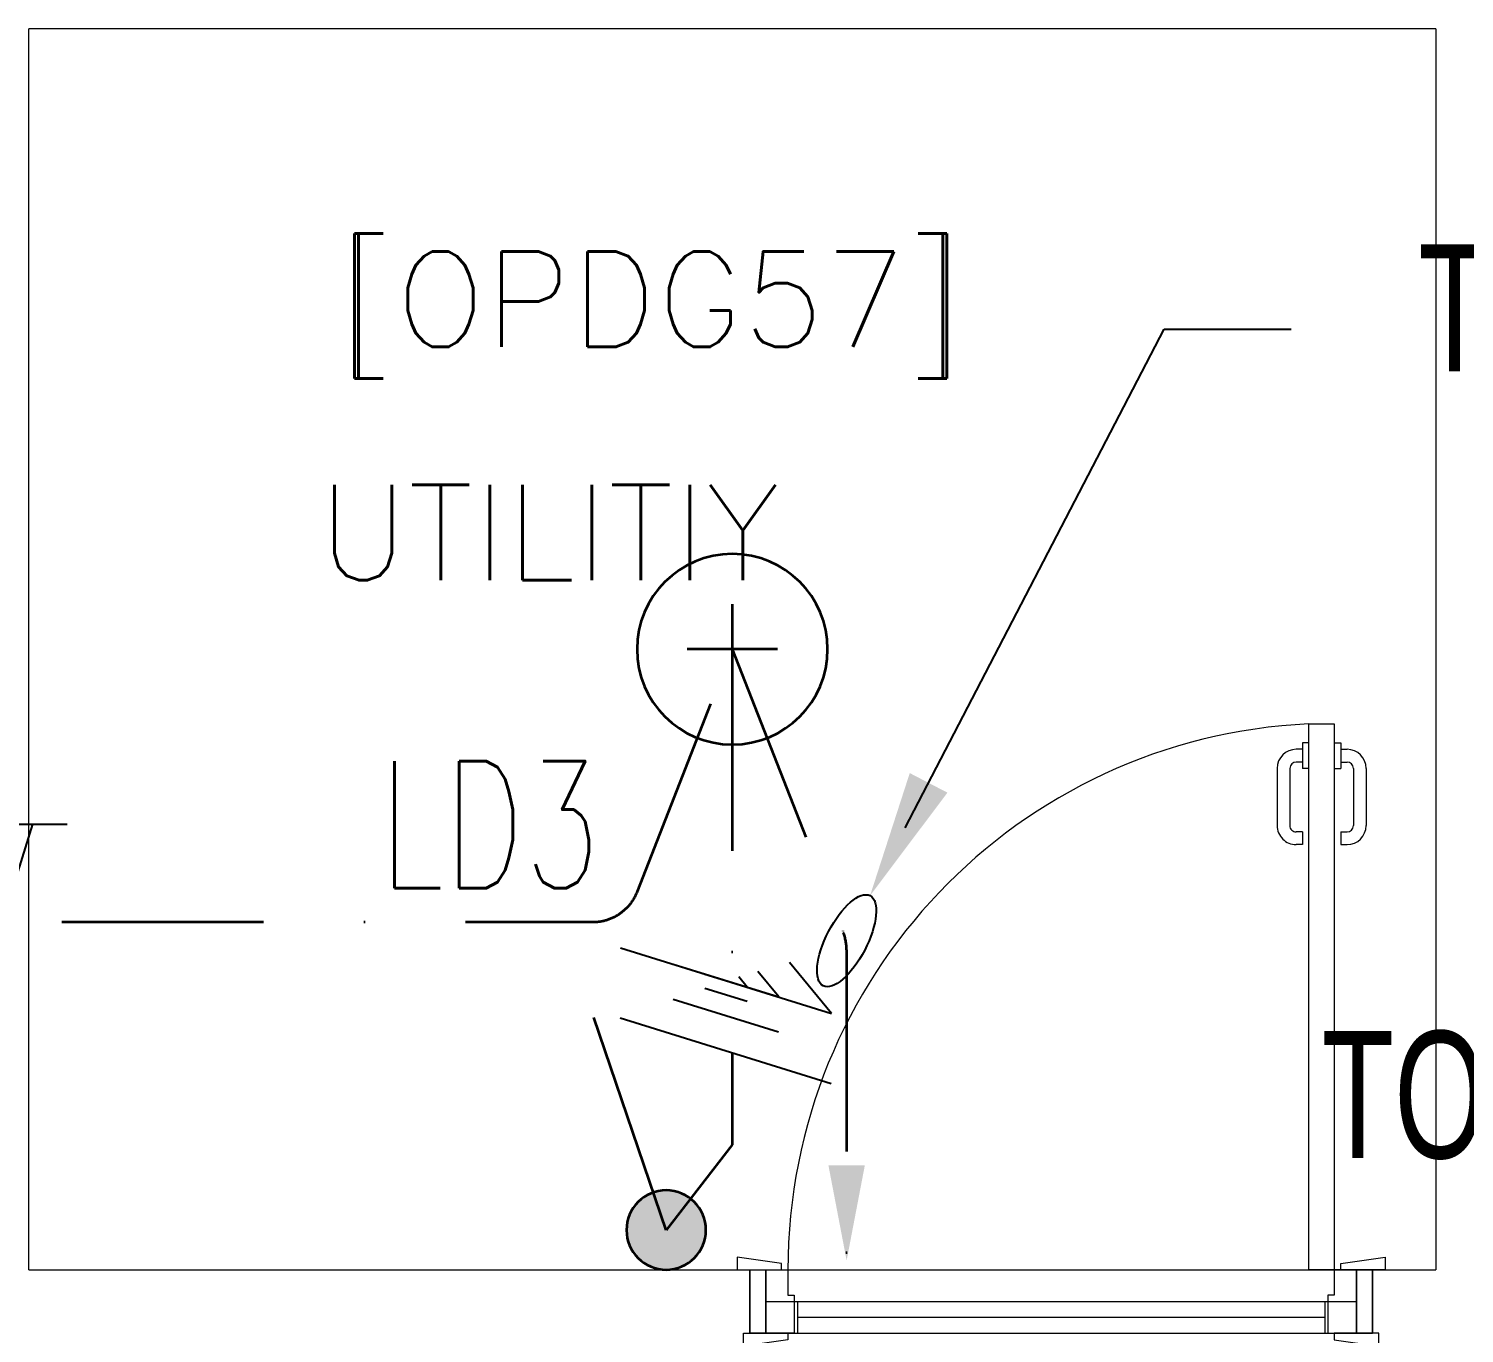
# Model space of a CAD drawing. Header units: inches. Extents: x -12418 to 183584, y -29325 to 19878.
# Drawn here: x 15618 to 17877, y -947 to 1106 of the extents above; entities that cross this region are included whole.
import ezdxf
from ezdxf import colors
from ezdxf.entities.mleader import LeaderData, LeaderLine
from ezdxf.enums import TextEntityAlignment as Align
from ezdxf.math import Vec2, Vec3

# ---------------------------------------------------------------- set-up
doc = ezdxf.new("R2010")
doc.units = ezdxf.units.IN
doc.header["$LTSCALE"] = 25
doc.header["$MEASUREMENT"] = 0
doc.linetypes.add('DASHDOT', pattern=[25.4, 12.7, -6.35, 0, -6.35])
doc.layers.get('0').update_dxf_attribs({"color": 8})
for name, color, linetype, lineweight in [('00-Ground Floor$0$72_EGR_BASE_TEXT', 252, 'Continuous', 5), ('00-Ground Floor$0$Aluminum', 251, 'Continuous', 5), ('00-Ground Floor$0$Walls', 251, 'Continuous', 5), ('00-Ground Floor$0$Wooden Joinery', 251, 'Continuous', 5), ('E-LITE-CIRC-NUMB', 6, 'Continuous', 25), ('E-LITE-CLNG @ 100', 150, 'Continuous', 35), ('E-LITE-CLNG-CNDT', 6, 'DASHDOT', 35), ('E-LITE-CLNG-CNDT @ 100', 6, 'DASHDOT', 35), ('E-LITE-CTRL', 6, 'Continuous', 25), ('E-LITE-IDEN', 6, 'Continuous', 25), ('E-LITE-SWCH @ 100', 3, 'Continuous', 35), ('E-LITE-TEXT', 6, 'Continuous', 25), ('E-POWR-WIRE', 6, 'Continuous', 25), ('E-POWR-WIRE @ 100', 6, 'Continuous', 25), ('E-POWR-WIRE @ 20', 6, 'Continuous', 25), ('E-POWR-WIRE @ 50', 6, 'Continuous', 25)]:
    doc.layers.add(name, color=color, linetype=linetype, lineweight=lineweight)
doc.styles.add('00-Ground Floor$0$SIMPLEX', font='SIMPLEX.shx', dxfattribs={"height": 150})
doc.styles.add('DC_Elc_Romans', font='elc_romans.shx', dxfattribs={"width": 0.7})
doc.styles.add('DC_Simplex', font='SIMPLEX.shx', dxfattribs={"width": 0.7})

# ---------------------------------------------------------------- blocks, each defined once
blk = doc.blocks.new('00-Ground Floor$0$A$C72370EFE')
at = {"layer": '00-Ground Floor$0$Wooden Joinery'}
for p, q in [((-0.01, -0.04), (-0.02, -0.04)), ((-0.01, -0.03), (-0.01, -0.07)), ((0, -0.03), (-0.01, -0.03)), ((0.04, -0.03), (0.05, -0.03)), ((0.05, -0.03), (0.05, -0.07)), ((0.05, -0.04), (0.06, -0.04)), ((-0.01, -0.06), (-0.02, -0.06)), ((0.05, -0.06), (0.06, -0.06)), ((-0.05, -0.07), (-0.05, -0.16)), ((-0.03, -0.07), (-0.03, -0.16)), ((0, -0.07), (-0.01, -0.07)), ((0.04, -0.07), (0.05, -0.07)), ((0.07, -0.07), (0.07, -0.16)), ((0.09, -0.07), (0.09, -0.16)), ((-0.01, -0.17), (-0.02, -0.17)), ((-0.01, -0.17), (-0.01, -0.19)), ((0.05, -0.17), (0.06, -0.17)), ((0.05, -0.17), (0.05, -0.19)), ((-0.01, -0.19), (-0.02, -0.19)), ((0.05, -0.19), (0.06, -0.19))]:
    blk.add_line(p, q, dxfattribs=at)
for centre, radius, start, end in [((-0.02, -0.07), 0.03, 90, 180), ((0.06, -0.07), 0.03, 0, 90), ((-0.02, -0.07), 0.01, 90, 180), ((0.06, -0.07), 0.01, 0, 90), ((-0.02, -0.16), 0.03, 180, 270), ((-0.02, -0.16), 0.01, 180, 270), ((0.06, -0.16), 0.01, 270, 0), ((0.06, -0.16), 0.03, 270, 0)]:
    blk.add_arc(centre, radius, start, end, dxfattribs=at)
blk = doc.blocks.new('00-Ground Floor$0$A$C5DAD61B4')
at = {"layer": '00-Ground Floor$0$Wooden Joinery'}
for points in [[(80, 959.1), (80, 969.1), (10, 979.1), (10, 959.1)], [(940, 959.1), (940, 969.1), (1010, 979.1), (1010, 959.1)], [(70, 859.1), (70, 849.1), (0, 839.1), (0, 859.1)], [(120, 859.1), (120, 0), (80, 0), (80, 859.1)], [(950, 859.1), (950, 849.1), (1020, 839.1), (1020, 859.1)]]:
    blk.add_lwpolyline(points, close=True, dxfattribs=at)
for points in [[(45, 859.1), (45, 959.1), (20, 959.1), (20, 859.1), (45, 859.1)], [(45, 859.1), (80, 859.1), (80, 899.1), (90, 899.1), (90, 959.1), (45, 959.1), (45, 859.1)], [(975, 859.1), (940, 859.1), (940, 899.1), (930, 899.1), (930, 959.1), (975, 959.1), (975, 859.1)], [(975, 859.1), (975, 959.1), (1000, 959.1), (1000, 859.1), (975, 859.1)]]:
    blk.add_lwpolyline(points, dxfattribs=at)
blk.add_arc((80, 859.1), 860, 272.666, 0, dxfattribs=at)
at = {"layer": '00-Ground Floor$0$Wooden Joinery', "xscale": 999.9999999998854, "yscale": 999.9999999998854, "zscale": 999.9999999998854, "rotation": 180}
blk.add_blockref('00-Ground Floor$0$A$C72370EFE', (120, 0), dxfattribs=at)
blk = doc.blocks.new('00-Ground Floor$0$A$C76ae8329')
at = {"layer": '00-Ground Floor$0$Aluminum'}
for p, q in [((202.1, 404.6), (1182.1, 404.6)), ((227.1, 404.6), (227.1, 304.6)), ((1157.1, 404.6), (1157.1, 304.6)), ((227.1, 354.6), (1157.1, 354.6)), ((277.1, 354.6), (277.1, 304.6)), ((1107.1, 354.6), (1107.1, 304.6)), ((1107.1, 329.6), (277.1, 329.6)), ((202.1, 304.6), (1182.1, 304.6))]:
    blk.add_line(p, q, dxfattribs=at)
at = {"layer": '00-Ground Floor$0$Walls'}
for p, q in [((202.1, 304.6), (202.1, 404.6)), ((202.1, 304.6), (202.1, 404.6)), ((202.1, 404.6), (202.1, 304.6)), ((1182.1, 304.6), (1182.1, 404.6)), ((1182.1, 304.6), (1182.1, 404.6)), ((1182.1, 404.6), (1182.1, 304.6))]:
    blk.add_line(p, q, dxfattribs=at)
blk = doc.blocks.new('00-Ground Floor')
at = {"layer": '00-Ground Floor$0$Walls'}
for p, q in [((15617.9, -847.4, 0), (15617.9, 1105.7, 0)), ((17832.9, 1105.7, 0), (15617.9, 1105.7, 0)), ((17832.9, 1105.7, 0), (17832.9, -847.4, 0)), ((15617.9, -847.4, 0), (16752.9, -847.4, 0)), ((16752.9, -847.4, 0), (16752.9, -947.4, 0)), ((17732.9, -847.4, 0), (17832.9, -847.4, 0)), ((17732.9, -847.4, 0), (17732.9, -947.4, 0))]:
    blk.add_line(p, q, dxfattribs=at)
blk.add_blockref('00-Ground Floor$0$A$C76ae8329', (16550.8, -1252.1, 0))
at = {"layer": '00-Ground Floor$0$Wooden Joinery', "rotation": 180}
blk.add_blockref('00-Ground Floor$0$A$C5DAD61B4', (17752.9, 11.6, 0), dxfattribs=at)
at = {"layer": '00-Ground Floor$0$72_EGR_BASE_TEXT', "char_height": 150, "attachment_point": 2, "style": '00-Ground Floor$0$SIMPLEX'}
for s, insert in [('[OPDG57]', (16596.9, 755, 0)), ('UTILITIY', (16436.8, 387.6))]:
    blk.add_mtext(s, dxfattribs=dict(at, insert=insert))
blk = doc.blocks.new('DC_LT-CL-Point')
for p, q in [((0, -0.711), (0, 0.711)), ((0.711, 0), (-0.711, 0))]:
    blk.add_line(p, q)
blk.add_circle((0, 0), 1.5)
at = {"layer": 'E-LITE-CIRC-NUMB', "style": 'DC_Simplex', "width": 0.7, "flags": 8}
blk.add_attdef('CIRCUIT', text='', height=2, rotation=360, dxfattribs=at).set_placement((-3.364, 1.5), align=Align.RIGHT)
at = {"layer": 'E-LITE-CTRL', "style": 'DC_Simplex', "width": 0.7, "flags": 8}
blk.add_attdef('CONTROL', (3.364, -3.498), '', height=2, rotation=360, dxfattribs=at)
at = {"layer": 'E-LITE-IDEN', "style": 'DC_Simplex', "width": 0.7, "flags": 8}
blk.add_attdef('TYPE', (3.364, 1.5), '', height=2, rotation=360, dxfattribs=at)
blk = doc.blocks.new('*U60')
blk.add_hatch(color=256).paths.add_polyline_path([(-0.614, -0.636, 1), (0.636, -0.614, 1)])
blk.add_line((0.011, -0.625), (-1.13, -3.967))
blk.add_circle((0.011, -0.625), 0.625)
at = {"layer": 'E-LITE-CTRL', "style": 'DC_Simplex', "width": 0.7, "flags": 8}
blk.add_attdef('CONTROL', (-26.627, -10.116), '', height=2, rotation=360, dxfattribs=at)
at = {"layer": 'E-LITE-IDEN', "style": 'DC_Simplex', "width": 0.7, "flags": 8}
blk.add_attdef('TYPE', text='', height=2, rotation=360, dxfattribs=at).set_placement((-31.991, -10.116), align=Align.RIGHT)
blk = doc.blocks.new('*U12')
blk.add_hatch(color=256).paths.add_polyline_path([(0, -0.287), (1.5, 0), (0, 0.287)])
blk = doc.blocks.new('DC_Arrow-ArrowEllipse')
at = {"color": 0}
blk.add_ellipse((0, 0), major_axis=(0.4, 0), ratio=0.4, dxfattribs=at)
at = {"color": 0, "ltscale": 0.5}
blk.add_solid([(-1.4, 0.167), (-0.4, 0), (-1.4, -0.167)], dxfattribs=at)
blk = doc.blocks.new('*U78')
for p, q in [((-1.66, 0.515), (1.66, -0.515)), ((1.66, -0.515), (1.001, 0.287)), ((-1.663, -0.587), (1.658, -1.617))]:
    blk.add_line(p, q)
blk = doc.blocks.new('*U1199')
at = {"layer": 'E-POWR-WIRE @ 100', "xscale": 100, "yscale": 100, "zscale": 100}
blk.add_blockref('*U78', (16715.4, -392.4, 0), dxfattribs=at)
at = {"layer": 'E-POWR-WIRE @ 20', "xscale": 20, "yscale": 20, "zscale": 20}
blk.add_blockref('*U78', (16715.4, -392.4, 0), dxfattribs=at)
at = {"layer": 'E-POWR-WIRE @ 50', "xscale": 50, "yscale": 50, "zscale": 50}
blk.add_blockref('*U78', (16715.4, -392.4, 0), dxfattribs=at)
blk = doc.blocks.new('*U76')
for p, q in [((-1.617, -1.658), (-0.587, 1.663)), ((-0.515, -1.66), (0.515, 1.66)), ((0.587, -1.663), (1.617, 1.658)), ((1.078, 1.659), (2.157, 1.657))]:
    blk.add_line(p, q)
at = {"const_width": 0.414}
blk.add_lwpolyline([(0.19, 1.278, 1), (0.604, 1.277, 1)], format="xyb", close=True, dxfattribs=at)
blk = doc.blocks.new('*U1267')
at = {"layer": 'E-POWR-WIRE @ 100', "xscale": 100, "yscale": 100, "zscale": 100}
blk.add_blockref('*U76', (15462.5, -312.1), dxfattribs=at)
at = {"layer": 'E-POWR-WIRE @ 20', "xscale": 20, "yscale": 20, "zscale": 20}
blk.add_blockref('*U76', (15462.5, -312.1), dxfattribs=at)
at = {"layer": 'E-POWR-WIRE @ 50', "xscale": 50, "yscale": 50, "zscale": 50}
blk.add_blockref('*U76', (15462.5, -312.1), dxfattribs=at)

msp = doc.modelspace()

# ---------------------------------------------------------------- linework, layer by layer
at = {"layer": 'E-LITE-CLNG-CNDT'}
for points in [[(14400, -300), (16506, -300, 0.308564), (16575.9, -252.4), (16725.4, 129.1)], [(16725.4, 129.1), (16900.1, -316.5, -0.093677), (16905.3, -343.9), (16905.3, -2479.9, 0.414214), (16980.3, -2554.9), (19118.1, -2554.9, -0.414214), (19193.1, -2629.9), (19193.1, -2847.4)]]:
    msp.add_lwpolyline(points, format="xyb", dxfattribs=at)
at = {"layer": 'E-LITE-CLNG-CNDT', "elevation": 0}
msp.add_lwpolyline([(16725.4, 129.1), (16725.4, -650.9), (16621.2, -784.9)], dxfattribs=at)

# ---------------------------------------------------------------- block references
at = {"layer": 'E-LITE-CLNG @ 100'}
ref = msp.add_blockref('DC_LT-CL-Point', (16725.4, 129.1, 0), dxfattribs=dict(at, xscale=-100, yscale=100, zscale=100, rotation=180))
ref.add_attrib('TYPE', 'LD3', (16169.7, -247, 0), dxfattribs={"layer": 'E-LITE-IDEN', "height": 200, "rotation": 0, "style": 'DC_Simplex', "width": 0.7, "flags": 8})
at = {"layer": 'E-LITE-CLNG-CNDT', "color": 1}
msp.add_blockref('00-Ground Floor', (0, 0), dxfattribs=at)
at = {"layer": 'E-LITE-CLNG-CNDT @ 100', "xscale": -100, "yscale": 100, "zscale": 100, "rotation": 90}
msp.add_blockref('*U12', (16905.3, -682.9), dxfattribs=at)
at = {"layer": 'E-LITE-SWCH @ 100', "xscale": -100, "yscale": 100, "zscale": 100, "rotation": 180}
msp.add_blockref('*U60', (16620.2, -847.4, 0), dxfattribs=at)
at = {"layer": 'E-POWR-WIRE'}
for name in ['*U1267', '*U1199']:
    msp.add_blockref(name, (0, 0), dxfattribs=at)

# ---------------------------------------------------------------- leaders
at = {"layer": 'E-LITE-TEXT'}
ml = msp.add_multileader_mtext('Standard', dxfattribs=at)
ml.set_content('TO LP-GF/20', color=256, style='DC_Elc_Romans')
ml.set_leader_properties(color=45)
ml.set_arrow_properties(name='DC_Arrow-ArrowEllipse')
ml.build(insert=Vec2(0, 0))
ml.multileader.update_dxf_attribs({"dogleg_length": 2, "arrow_head_size": 200, "scale": 100})
ctx = ml.context
ctx.base_point, ctx.scale, ctx.char_height, ctx.arrow_head_size, ctx.landing_gap_size, ctx.plane_origin = Vec3(17605.1, 633), 100, 200, 200, 200, Vec3(6142.3, 601.1)
notes = []
notes.append((ctx, [(0, (1, 1, 0), (17405.1, 633), (1, 0), 200, [(0, [(16905.3, -329.7)], 0, [])])]))
ctx.mtext.insert, ctx.mtext.flow_direction = Vec3(17805.1, 766.3), 5
ml = msp.add_multileader_mtext('Standard', dxfattribs=at)
ml.set_content('TO LP-GF/19', color=256, style='DC_Elc_Romans')
ml.set_leader_properties(color=45)
ml.set_arrow_properties(name='DC_Arrow-ArrowEllipse')
ml.build(insert=Vec2(0, 0))
ml.multileader.update_dxf_attribs({"dogleg_length": 2, "arrow_head_size": 200, "scale": 100})
ctx = ml.context
ctx.base_point, ctx.scale, ctx.char_height, ctx.arrow_head_size, ctx.landing_gap_size, ctx.plane_origin = Vec3(17156.3, -605.1, 0), 100, 200, 200, 200, Vec3(5838.3, -838.8, 0)
ctx.text_align_type = 2
notes.append((ctx, [(1, (1, 1, 0), (19176.3, -605.1, 0), (-1, 0), 200, [(0, [(19260.2, -57.7, 0)], 0, [])])]))
ctx.mtext.insert, ctx.mtext.alignment, ctx.mtext.flow_direction = Vec3(18776.3, -471.8, 0), 3, 5
for ctx, leaders in notes:
    for number, flags, end, landing, length, lines in leaders:
        leader = LeaderData()
        leader.index, (leader.has_last_leader_line, leader.has_dogleg_vector, leader.attachment_direction) = number, flags
        leader.last_leader_point, leader.dogleg_vector, leader.dogleg_length = Vec3(end), Vec3(landing), length
        for number, points, colour, breaks in lines:
            line = LeaderLine()
            line.index, line.vertices, line.color, line.breaks = number, Vec3.list(points), colors.encode_raw_color(colour), breaks
            leader.lines.append(line)
        ctx.leaders.append(leader)

doc.saveas('drawing.dxf')
